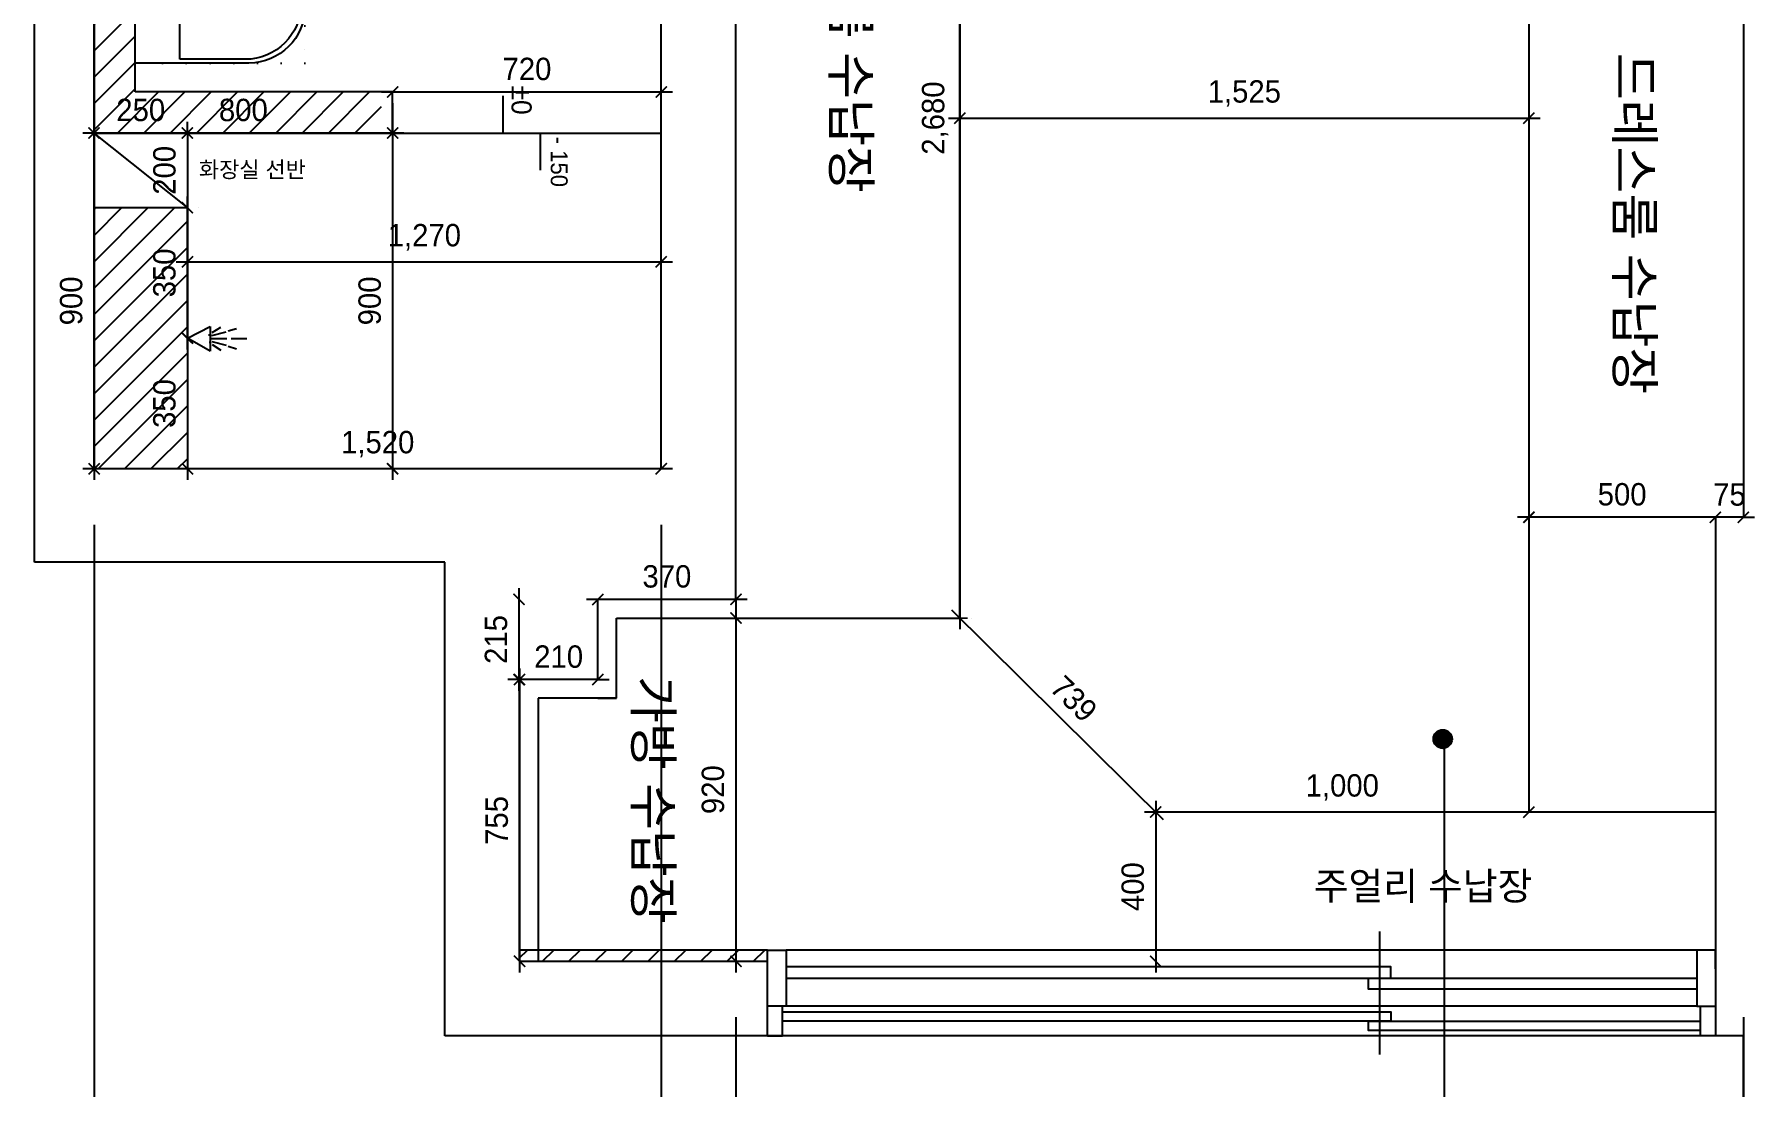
# Model space of a CAD drawing. Header units: millimetres. Extents: x -551172 to 232469, y -3435 to 261611.
# Drawn here: x 142801 to 147411, y 81920 to 84740 of the extents above; entities that cross this region are included whole.
import ezdxf

# ---------------------------------------------------------------- set-up
doc = ezdxf.new("R2010")
doc.units = ezdxf.units.MM
doc.header["$LTSCALE"] = 10
doc.header["$PDMODE"] = 3
doc.linetypes.add('DOT', pattern=[6.35, 0, -6.35])
doc.layers.get('DEFPOINTS').update_dxf_attribs({"color": 248})
for name, color, linetype in [('0-ELC TEXT', 7, 'Continuous'), ('03-WAL NEW', 3, 'Continuous'), ('06-FUR', 6, 'Continuous'), ('07-DIM WAL', 5, 'Continuous'), ('3.기호.계단선', 30, 'Continuous'), ('BATH', 4, 'Continuous'), ('C-HAT', 251, 'Continuous'), ('CO-BATH', 6, 'Continuous'), ('TOILET-1', 6, 'Continuous'), ('도면층2', 2, 'Continuous'), ('도면층4', 4, 'Continuous'), ('욕실설비', 3, 'Continuous')]:
    doc.layers.add(name, color=color, linetype=linetype)
doc.styles.add('HY 울릉도 L', font='')
doc.styles.add('YOURNAME', font='HY울릉도M.TTF')
doc.styles.add('코레일둥고', font='Korail_Round_Gothic_Medium.ttf')
doc.styles.get('HY 울릉도 L').set_extended_font_data('HY울릉도L')
doc.dimstyles.new('30', dxfattribs={"dimscale": 30, "dimtxt": 2, "dimasz": 1, "dimexe": 1, "dimexo": 1, "dimgap": 1, "dimtad": 1, "dimdec": 0, "dimrnd": 0.05, "dimdsep": 46, "dimlunit": 6, "dimtxsty": 'HY 울릉도 L', "dimblk": 'ARCHTICK', "dimcen": 2.5, "dimdle": 1, "dimclrd": 133, "dimclre": 133, "dimclrt": 30, "dimadec": 0, "dimazin": 0, "dimtfac": 1, "dimtdec": 0, "dimtix": 1, "dimtmove": 2, "dimatfit": 3, "dimldrblk": 'ARCHTICK', "dimfxl": 1, "dimlwd": -1, "dimlwe": -1, "dimarcsym": 0})
doc.dimstyles.new('YOURNAME-50', dxfattribs={"dimscale": 50, "dimtxt": 1.8, "dimasz": 0.9, "dimexe": 1, "dimexo": 3, "dimgap": 0.7, "dimtad": 1, "dimdec": 0, "dimzin": 0, "dimdsep": 46, "dimtxsty": 'YOURNAME', "dimblk": 'ARCHTICK', "dimcen": 0, "dimclrd": 1, "dimclre": 1, "dimclrt": 7, "dimadec": 0, "dimazin": 0, "dimtfac": 1, "dimtdec": 0, "dimtix": 1, "dimtmove": 2, "dimatfit": 3, "dimldrblk": 'ARCHTICK', "dimfxl": 1, "dimtolj": 1, "dimtzin": 0, "dimarcsym": 0})
pattern_1 = [(45, (0, 0), (-35.355339, 35.355339), [])]

# ---------------------------------------------------------------- blocks, each defined once
blk = doc.blocks.new('_ArchTick')
at = {"color": 0, "linetype": 'ByBlock', "const_width": 0.15}
blk.add_lwpolyline([(-0.5, -0.5), (0.5, 0.5)], dxfattribs=at)
blk = doc.blocks.new('*D488')
at = {"layer": '07-DIM WAL', "color": 1, "lineweight": -2, "transparency": 16777216}
for p, q in [((144681.4, 82105.3), (144681.4, 80277.8)), ((147381.4, 82105.3), (147381.4, 80277.8)), ((144681.4, 80327.8), (147381.4, 80327.8))]:
    blk.add_line(p, q, dxfattribs=at)
at = {"layer": 'DEFPOINTS', "color": 0, "transparency": 16777216}
for p in [(144681.4, 82255.3), (147381.4, 82255.3), (147381.4, 80327.8)]:
    blk.add_point(p, dxfattribs=at)
at = {"layer": '07-DIM WAL', "color": 1, "lineweight": -2, "transparency": 16777216, "xscale": 45, "yscale": 45, "zscale": 45, "rotation": 180}
blk.add_blockref('_ArchTick', (144681.4, 80327.8), dxfattribs=at)
at = {"layer": '07-DIM WAL', "color": 1, "lineweight": -2, "transparency": 16777216, "xscale": 45, "yscale": 45, "zscale": 45}
blk.add_blockref('_ArchTick', (147381.4, 80327.8), dxfattribs=at)
at = {"layer": '07-DIM WAL', "color": 7, "transparency": 16777216, "insert": (146031.4, 80409.6), "char_height": 90, "attachment_point": 5, "style": 'YOURNAME'}
blk.add_mtext('\\A1;2700', dxfattribs=at)
blk = doc.blocks.new('*D489')
at = {"layer": '07-DIM WAL', "color": 1, "lineweight": -2, "transparency": 16777216}
for p, q in [((142961.4, 83425.3), (142961.4, 80277.8)), ((144481.4, 83425.3), (144481.4, 80277.8)), ((142961.4, 80327.8), (144481.4, 80327.8))]:
    blk.add_line(p, q, dxfattribs=at)
at = {"layer": 'DEFPOINTS', "color": 0, "transparency": 16777216}
for p in [(142961.4, 83575.3), (144481.4, 83575.3), (144481.4, 80327.8)]:
    blk.add_point(p, dxfattribs=at)
at = {"layer": '07-DIM WAL', "color": 1, "lineweight": -2, "transparency": 16777216, "xscale": 45, "yscale": 45, "zscale": 45, "rotation": 180}
blk.add_blockref('_ArchTick', (142961.4, 80327.8), dxfattribs=at)
at = {"layer": '07-DIM WAL', "color": 1, "lineweight": -2, "transparency": 16777216, "xscale": 45, "yscale": 45, "zscale": 45}
blk.add_blockref('_ArchTick', (144481.4, 80327.8), dxfattribs=at)
at = {"layer": '07-DIM WAL', "color": 7, "transparency": 16777216, "insert": (143721.4, 80409.6), "char_height": 90, "attachment_point": 5, "style": 'YOURNAME'}
blk.add_mtext('\\A1;1520', dxfattribs=at)
blk = doc.blocks.new('*D530')
at = {"layer": '06-FUR', "color": 133, "transparency": 16777216}
blk.add_line((144711.4, 83225.3), (144281.4, 83225.3), dxfattribs=at)
at = {"layer": 'DEFPOINTS', "color": 0, "transparency": 16777216}
for p in [(144311.4, 83225.3), (144311.4, 83225.3), (144681.4, 83225.3)]:
    blk.add_point(p, dxfattribs=at)
at = {"layer": '06-FUR', "color": 133, "transparency": 16777216, "xscale": 30, "yscale": 30, "zscale": 30, "rotation": 180}
blk.add_blockref('_ArchTick', (144311.4, 83225.3), dxfattribs=at)
at = {"layer": '06-FUR', "color": 133, "transparency": 16777216, "xscale": 30, "yscale": 30, "zscale": 30}
blk.add_blockref('_ArchTick', (144681.4, 83225.3), dxfattribs=at)
at = {"layer": '06-FUR', "color": 30, "transparency": 16777216, "insert": (144496.4, 83286.6), "char_height": 60, "attachment_point": 5, "style": 'HY 울릉도 L'}
blk.add_mtext('370', dxfattribs=at)
blk = doc.blocks.new('*D531')
at = {"layer": '06-FUR', "color": 133, "transparency": 16777216}
for p, q in [((144100, 83255.3), (144100, 82980.3)), ((144281.4, 83010.3), (144070, 83010.3))]:
    blk.add_line(p, q, dxfattribs=at)
at = {"layer": 'DEFPOINTS', "color": 0, "transparency": 16777216}
for p in [(144100, 83225.3), (144100, 83010.3), (144311.4, 83010.3)]:
    blk.add_point(p, dxfattribs=at)
at = {"layer": '06-FUR', "color": 133, "transparency": 16777216, "xscale": 30, "yscale": 30, "zscale": 30}
for p, rotation in [((144100, 83225.3), 90), ((144100, 83010.3), 270)]:
    blk.add_blockref('_ArchTick', p, dxfattribs=dict(at, rotation=rotation))
at = {"layer": '06-FUR', "color": 30, "transparency": 16777216, "insert": (144038.7, 83117.8), "char_height": 60, "attachment_point": 5, "rotation": 90, "style": 'HY 울릉도 L'}
blk.add_mtext('215', dxfattribs=at)
blk = doc.blocks.new('*D532')
at = {"layer": '06-FUR', "color": 133, "transparency": 16777216}
for p, q in [((144101.4, 83010.3), (144071.4, 83010.3)), ((144311.4, 83010.3), (144101.4, 83010.3)), ((144311.4, 83010.3), (144341.4, 83010.3))]:
    blk.add_line(p, q, dxfattribs=at)
at = {"layer": 'DEFPOINTS', "color": 0, "transparency": 16777216}
for p in [(144101.4, 83010.3), (144101.4, 83010.3), (144311.4, 83010.3)]:
    blk.add_point(p, dxfattribs=at)
at = {"layer": '06-FUR', "color": 133, "transparency": 16777216, "xscale": 30, "yscale": 30, "zscale": 30}
blk.add_blockref('_ArchTick', (144101.4, 83010.3), dxfattribs=at)
at = {"layer": '06-FUR', "color": 133, "transparency": 16777216, "xscale": 30, "yscale": 30, "zscale": 30, "rotation": 180}
blk.add_blockref('_ArchTick', (144311.4, 83010.3), dxfattribs=at)
at = {"layer": '06-FUR', "color": 30, "transparency": 16777216, "insert": (144206.4, 83071.6), "char_height": 60, "attachment_point": 5, "style": 'HY 울릉도 L'}
blk.add_mtext('210', dxfattribs=at)
blk = doc.blocks.new('*D533')
at = {"layer": '06-FUR', "color": 133, "transparency": 16777216}
blk.add_line((144101.4, 83040.3), (144101.4, 82225.3), dxfattribs=at)
at = {"layer": 'DEFPOINTS', "color": 0, "transparency": 16777216}
for p in [(144101.4, 83010.3), (144101.4, 82255.3), (144101.4, 82255.3)]:
    blk.add_point(p, dxfattribs=at)
at = {"layer": '06-FUR', "color": 133, "transparency": 16777216, "xscale": 30, "yscale": 30, "zscale": 30}
for p, rotation in [((144101.4, 83010.3), 90), ((144101.4, 82255.3), 270)]:
    blk.add_blockref('_ArchTick', p, dxfattribs=dict(at, rotation=rotation))
at = {"layer": '06-FUR', "color": 30, "transparency": 16777216, "insert": (144040.7, 82632.8), "char_height": 60, "attachment_point": 5, "rotation": 90, "style": 'HY 울릉도 L'}
blk.add_mtext('755', dxfattribs=at)
blk = doc.blocks.new('*D547')
at = {"layer": '06-FUR', "color": 133, "transparency": 16777216}
for p, q in [((147306.4, 83445.3), (147276.4, 83445.3)), ((147381.4, 83445.3), (147306.4, 83445.3)), ((147381.4, 83445.3), (147411.4, 83445.3))]:
    blk.add_line(p, q, dxfattribs=at)
at = {"layer": 'DEFPOINTS', "color": 0, "transparency": 16777216}
for p in [(147306.4, 83445.3), (147306.4, 83445.3), (147381.4, 83445.3)]:
    blk.add_point(p, dxfattribs=at)
at = {"layer": '06-FUR', "color": 133, "transparency": 16777216, "xscale": 30, "yscale": 30, "zscale": 30}
blk.add_blockref('_ArchTick', (147306.4, 83445.3), dxfattribs=at)
at = {"layer": '06-FUR', "color": 133, "transparency": 16777216, "xscale": 30, "yscale": 30, "zscale": 30, "rotation": 180}
blk.add_blockref('_ArchTick', (147381.4, 83445.3), dxfattribs=at)
at = {"layer": '06-FUR', "color": 30, "transparency": 16777216, "insert": (147343.9, 83506), "char_height": 60, "attachment_point": 5, "style": 'HY 울릉도 L'}
blk.add_mtext('75', dxfattribs=at)
blk = doc.blocks.new('*D550')
at = {"layer": '06-FUR', "color": 133, "transparency": 16777216}
for p, q in [((145281.4, 85885.3), (145281.4, 83145.3)), ((145311.4, 85855.3), (145311.4, 85855.3)), ((145311.4, 83175.3), (145311.4, 83175.3))]:
    blk.add_line(p, q, dxfattribs=at)
at = {"layer": 'DEFPOINTS', "color": 0, "transparency": 16777216}
for p in [(145281.4, 85855.3), (145281.4, 83175.3), (145281.4, 83175.3)]:
    blk.add_point(p, dxfattribs=at)
at = {"layer": '06-FUR', "color": 133, "transparency": 16777216, "xscale": 30, "yscale": 30, "zscale": 30}
for p, rotation in [((145281.4, 85855.3), 90), ((145281.4, 83175.3), 270)]:
    blk.add_blockref('_ArchTick', p, dxfattribs=dict(at, rotation=rotation))
at = {"layer": '06-FUR', "color": 30, "transparency": 16777216, "insert": (145215.4, 84515.3), "char_height": 60, "attachment_point": 5, "rotation": 90, "style": 'HY 울릉도 L'}
blk.add_mtext('2,680', dxfattribs=at)
blk = doc.blocks.new('*D551')
at = {"layer": '06-FUR', "color": 133, "transparency": 16777216}
blk.add_line((145827.7, 82634.2), (145260.1, 83196.4), dxfattribs=at)
at = {"layer": 'DEFPOINTS', "color": 0, "transparency": 16777216}
for p in [(145281.4, 83175.3), (145281.4, 83175.3), (145806.4, 82655.3)]:
    blk.add_point(p, dxfattribs=at)
at = {"layer": '06-FUR', "color": 133, "transparency": 16777216, "xscale": 30, "yscale": 30, "zscale": 30}
for p, rotation in [((145281.4, 83175.3), 135.2741403937143), ((145806.4, 82655.3), 315.2741403937143)]:
    blk.add_blockref('_ArchTick', p, dxfattribs=dict(at, rotation=rotation))
at = {"layer": '06-FUR', "color": 30, "transparency": 16777216, "insert": (145587, 82958.9), "char_height": 60, "attachment_point": 5, "rotation": 315.2741, "style": 'HY 울릉도 L'}
blk.add_mtext('739', dxfattribs=at)
blk = doc.blocks.new('*D552')
at = {"layer": '06-FUR', "color": 133, "transparency": 16777216}
blk.add_line((146836.4, 82655.3), (145776.4, 82655.3), dxfattribs=at)
at = {"layer": 'DEFPOINTS', "color": 0, "transparency": 16777216}
for p in [(145806.4, 82655.3), (145806.4, 82655.3), (146806.4, 82655.3)]:
    blk.add_point(p, dxfattribs=at)
at = {"layer": '06-FUR', "color": 133, "transparency": 16777216, "xscale": 30, "yscale": 30, "zscale": 30, "rotation": 180}
blk.add_blockref('_ArchTick', (145806.4, 82655.3), dxfattribs=at)
at = {"layer": '06-FUR', "color": 133, "transparency": 16777216, "xscale": 30, "yscale": 30, "zscale": 30}
blk.add_blockref('_ArchTick', (146806.4, 82655.3), dxfattribs=at)
at = {"layer": '06-FUR', "color": 30, "transparency": 16777216, "insert": (146306.4, 82721.2), "char_height": 60, "attachment_point": 5, "style": 'HY 울릉도 L'}
blk.add_mtext('1,000', dxfattribs=at)
blk = doc.blocks.new('*D553')
at = {"layer": '06-FUR', "color": 133, "transparency": 16777216}
blk.add_line((145806.4, 82685.3), (145806.4, 82225.3), dxfattribs=at)
at = {"layer": 'DEFPOINTS', "color": 0, "transparency": 16777216}
for p in [(145806.4, 82655.3), (145806.4, 82255.3), (145806.4, 82255.3)]:
    blk.add_point(p, dxfattribs=at)
at = {"layer": '06-FUR', "color": 133, "transparency": 16777216, "xscale": 30, "yscale": 30, "zscale": 30}
for p, rotation in [((145806.4, 82655.3), 90), ((145806.4, 82255.3), 270)]:
    blk.add_blockref('_ArchTick', p, dxfattribs=dict(at, rotation=rotation))
at = {"layer": '06-FUR', "color": 30, "transparency": 16777216, "insert": (145745.1, 82455.3), "char_height": 60, "attachment_point": 5, "rotation": 90, "style": 'HY 울릉도 L'}
blk.add_mtext('400', dxfattribs=at)
blk = doc.blocks.new('*D554')
at = {"layer": '06-FUR', "color": 133, "transparency": 16777216}
blk.add_line((144681.4, 83205.3), (144681.4, 82225.3), dxfattribs=at)
at = {"layer": 'DEFPOINTS', "color": 0, "transparency": 16777216}
for p in [(144681.4, 83175.3), (144681.4, 82255.3), (144681.4, 82255.3)]:
    blk.add_point(p, dxfattribs=at)
at = {"layer": '06-FUR', "color": 133, "transparency": 16777216, "xscale": 30, "yscale": 30, "zscale": 30}
for p, rotation in [((144681.4, 83175.3), 90), ((144681.4, 82255.3), 270)]:
    blk.add_blockref('_ArchTick', p, dxfattribs=dict(at, rotation=rotation))
at = {"layer": '06-FUR', "color": 30, "transparency": 16777216, "insert": (144620.1, 82715.3), "char_height": 60, "attachment_point": 5, "rotation": 90, "style": 'HY 울릉도 L'}
blk.add_mtext('920', dxfattribs=at)
blk = doc.blocks.new('*D556')
at = {"layer": '06-FUR', "color": 133, "transparency": 16777216}
blk.add_line((147336.4, 83445.3), (146776.4, 83445.3), dxfattribs=at)
at = {"layer": 'DEFPOINTS', "color": 0, "transparency": 16777216}
for p in [(146806.4, 83445.3), (146806.4, 83445.3), (147306.4, 83445.3)]:
    blk.add_point(p, dxfattribs=at)
at = {"layer": '06-FUR', "color": 133, "transparency": 16777216, "xscale": 30, "yscale": 30, "zscale": 30, "rotation": 180}
blk.add_blockref('_ArchTick', (146806.4, 83445.3), dxfattribs=at)
at = {"layer": '06-FUR', "color": 133, "transparency": 16777216, "xscale": 30, "yscale": 30, "zscale": 30}
blk.add_blockref('_ArchTick', (147306.4, 83445.3), dxfattribs=at)
at = {"layer": '06-FUR', "color": 30, "transparency": 16777216, "insert": (147056.4, 83506.6), "char_height": 60, "attachment_point": 5, "style": 'HY 울릉도 L'}
blk.add_mtext('500', dxfattribs=at)
blk = doc.blocks.new('*D558')
at = {"layer": '06-FUR', "color": 133, "transparency": 16777216}
blk.add_line((145251.4, 84515.3), (146836.4, 84515.3), dxfattribs=at)
at = {"layer": 'DEFPOINTS', "color": 0, "transparency": 16777216}
for p in [(145281.4, 84515.3), (146806.4, 84515.3), (146806.4, 84515.3)]:
    blk.add_point(p, dxfattribs=at)
at = {"layer": '06-FUR', "color": 133, "transparency": 16777216, "xscale": 30, "yscale": 30, "zscale": 30, "rotation": 180}
blk.add_blockref('_ArchTick', (145281.4, 84515.3), dxfattribs=at)
at = {"layer": '06-FUR', "color": 133, "transparency": 16777216, "xscale": 30, "yscale": 30, "zscale": 30}
blk.add_blockref('_ArchTick', (146806.4, 84515.3), dxfattribs=at)
at = {"layer": '06-FUR', "color": 30, "transparency": 16777216, "insert": (146043.9, 84581.2), "char_height": 60, "attachment_point": 5, "style": 'HY 울릉도 L'}
blk.add_mtext('1,525', dxfattribs=at)
blk = doc.blocks.new('B-003')
blk.add_line((0, 0), (0, -65))
at = {"layer": 'CO-BATH'}
for p, q in [((272.5, 0), (-272.5, 0)), ((272.5, -305), (272.5, 0)), ((-272.5, 0), (-272.5, -305)), ((-122.5, -455), (122.5, -455))]:
    blk.add_line(p, q, dxfattribs=at)
at = {"layer": 'CO-BATH', "color": 8}
for p, q in [((-12.5, -60), (-12.5, -150.5)), ((12.5, -60), (12.5, -150.5)), ((-262.5, -120), (-262.5, -295)), ((262.5, -120), (-262.5, -120)), ((262.5, -295), (262.5, -120)), ((-14.5, -155.5), (-14.5, -160.5)), ((-14.5, -160.5), (14.5, -160.5)), ((-13.5, -150.5), (-13.5, -155.5)), ((13.5, -150.5), (13.5, -155.5)), ((14.5, -155.5), (14.5, -160.5)), ((-112.5, -445), (112.5, -445))]:
    blk.add_line(p, q, dxfattribs=at)
at = {"layer": 'CO-BATH', "color": 251}
for p, q in [((-14.5, -155.5), (14.5, -155.5)), ((-13.5, -150.5), (13.5, -150.5))]:
    blk.add_line(p, q, dxfattribs=at)
at = {"layer": 'CO-BATH', "color": 8, "linetype": 'DOT'}
blk.add_lwpolyline([(-272.5, -455), (272.5, -455), (272.5, 0), (-272.5, 0)], close=True, dxfattribs=at)
at = {"layer": 'CO-BATH', "color": 8}
blk.add_circle((0, -195), 25, dxfattribs=at)
at = {"layer": 'CO-BATH', "color": 251}
blk.add_circle((0, -195), 20, dxfattribs=at)
at = {"layer": 'CO-BATH', "color": 8}
for centre, radius, start, end in [((0, -60), 35, 290.9248, 249.0751), ((0, -60), 12.5, 360, 180), ((-112.5, -295), 150, 180, 270), ((112.5, -295), 150, 270, 0)]:
    blk.add_arc(centre, radius, start, end, dxfattribs=at)
at = {"layer": 'CO-BATH', "color": 251}
for radius, start, end in [(30, 294.6243, 245.3757), (25, 300, 240), (18, 313.9829, 226.017)]:
    blk.add_arc((0, -60), radius, start, end, dxfattribs=at)
at = {"layer": 'CO-BATH'}
for centre, start, end in [((-122.5, -305), 180, 270), ((122.5, -305), 270, 0)]:
    blk.add_arc(centre, 150, start, end, dxfattribs=at)
blk = doc.blocks.new('AC-8')
at = {"layer": 'BATH'}
for p, q in [((-50.8, 54), (-0.1, 142.7)), ((-0.1, 142.7), (45.4, 54)), ((45.4, 54), (-50.8, 54)), ((-24.7, 46.5), (-46.3, 12.2)), ((-13.5, 47.3), (-27.7, -7.9)), ((-1.6, 49.5), (-1.6, -10.8)), ((10.4, 47.3), (24.5, -7.9)), ((21.6, 46.5), (43.2, 12.2)), ((-31.4, -16.2), (-41.1, -49)), ((-1.6, -27.3), (-1.6, -88.5)), ((28.3, -16.2), (38, -49))]:
    blk.add_line(p, q, dxfattribs=at)
blk = doc.blocks.new('A$C1AC25B95')
at = {"layer": '욕실설비', "color": 8}
for p, q in [((28.3, 72.3), (28.3, 75)), ((53.3, 73.7), (53.3, 75))]:
    blk.add_line(p, q, dxfattribs=at)
at = {"layer": 'TOILET-1', "linetype": 'Continuous', "xscale": 0.873786407766195, "yscale": 0.873786407766195, "zscale": 0.873786407766195, "rotation": 180}
blk.add_blockref('AC-8', (39.7, 124.7), dxfattribs=at)
blk = doc.blocks.new('*D563')
at = {"layer": '06-FUR', "color": 133, "transparency": 16777216}
for p, q in [((143761.4, 84555.3), (143761.4, 84445.3)), ((143791.4, 84475.3), (142931.4, 84475.3))]:
    blk.add_line(p, q, dxfattribs=at)
at = {"layer": 'DEFPOINTS', "color": 0, "transparency": 16777216}
for p in [(143761.4, 84585.3), (142961.4, 84475.3), (142961.4, 84475.3)]:
    blk.add_point(p, dxfattribs=at)
at = {"layer": '06-FUR', "color": 133, "transparency": 16777216, "xscale": 30, "yscale": 30, "zscale": 30, "rotation": 180}
blk.add_blockref('_ArchTick', (142961.4, 84475.3), dxfattribs=at)
at = {"layer": '06-FUR', "color": 133, "transparency": 16777216, "xscale": 30, "yscale": 30, "zscale": 30}
blk.add_blockref('_ArchTick', (143761.4, 84475.3), dxfattribs=at)
at = {"layer": '06-FUR', "color": 30, "transparency": 16777216, "insert": (143361.4, 84536.6), "char_height": 60, "attachment_point": 5, "style": 'HY 울릉도 L'}
blk.add_mtext('800', dxfattribs=at)
blk = doc.blocks.new('*D564')
at = {"layer": '06-FUR', "color": 133, "transparency": 16777216}
for p, q in [((144481.4, 84595.3), (144481.4, 84615.3)), ((143731.4, 84585.3), (144511.4, 84585.3))]:
    blk.add_line(p, q, dxfattribs=at)
at = {"layer": 'DEFPOINTS', "color": 0, "transparency": 16777216}
for p in [(143761.4, 84585.3), (144481.4, 84585.3), (144481.4, 84565.3)]:
    blk.add_point(p, dxfattribs=at)
at = {"layer": '06-FUR', "color": 133, "transparency": 16777216, "xscale": 30, "yscale": 30, "zscale": 30, "rotation": 180}
blk.add_blockref('_ArchTick', (143761.4, 84585.3), dxfattribs=at)
at = {"layer": '06-FUR', "color": 133, "transparency": 16777216, "xscale": 30, "yscale": 30, "zscale": 30}
blk.add_blockref('_ArchTick', (144481.4, 84585.3), dxfattribs=at)
at = {"layer": '06-FUR', "color": 30, "transparency": 16777216, "insert": (144121.4, 84646.6), "char_height": 60, "attachment_point": 5, "style": 'HY 울릉도 L'}
blk.add_mtext('720', dxfattribs=at)
blk = doc.blocks.new('*D565')
at = {"layer": '06-FUR', "color": 133, "transparency": 16777216}
blk.add_line((144511.4, 83575.3), (142931.4, 83575.3), dxfattribs=at)
at = {"layer": 'DEFPOINTS', "color": 0, "transparency": 16777216}
for p in [(142961.4, 83575.3), (142961.4, 83575.3), (144481.4, 83575.3)]:
    blk.add_point(p, dxfattribs=at)
at = {"layer": '06-FUR', "color": 133, "transparency": 16777216, "xscale": 30, "yscale": 30, "zscale": 30, "rotation": 180}
blk.add_blockref('_ArchTick', (142961.4, 83575.3), dxfattribs=at)
at = {"layer": '06-FUR', "color": 133, "transparency": 16777216, "xscale": 30, "yscale": 30, "zscale": 30}
blk.add_blockref('_ArchTick', (144481.4, 83575.3), dxfattribs=at)
at = {"layer": '06-FUR', "color": 30, "transparency": 16777216, "insert": (143721.4, 83641.2), "char_height": 60, "attachment_point": 5, "style": 'HY 울릉도 L'}
blk.add_mtext('1,520', dxfattribs=at)
blk = doc.blocks.new('*D566')
at = {"layer": '06-FUR', "color": 133, "transparency": 16777216}
blk.add_line((142961.4, 84505.3), (142961.4, 83545.3), dxfattribs=at)
at = {"layer": 'DEFPOINTS', "color": 0, "transparency": 16777216}
for p in [(142961.4, 84475.3), (142961.4, 83575.3), (142961.4, 83575.3)]:
    blk.add_point(p, dxfattribs=at)
at = {"layer": '06-FUR', "color": 133, "transparency": 16777216, "xscale": 30, "yscale": 30, "zscale": 30}
for p, rotation in [((142961.4, 84475.3), 90), ((142961.4, 83575.3), 270)]:
    blk.add_blockref('_ArchTick', p, dxfattribs=dict(at, rotation=rotation))
at = {"layer": '06-FUR', "color": 30, "transparency": 16777216, "insert": (142900.1, 84025.3), "char_height": 60, "attachment_point": 5, "rotation": 90, "style": 'HY 울릉도 L'}
blk.add_mtext('900', dxfattribs=at)
blk = doc.blocks.new('*D567')
at = {"layer": '06-FUR', "color": 133, "transparency": 16777216}
for p, q in [((143211.4, 84475.3), (143211.4, 84505.3)), ((143211.4, 84475.3), (143211.4, 84275.3)), ((143241.4, 84475.3), (143241.4, 84475.3)), ((143211.4, 84275.3), (143211.4, 84245.3)), ((143241.4, 84275.3), (143241.4, 84275.3))]:
    blk.add_line(p, q, dxfattribs=at)
at = {"layer": 'DEFPOINTS', "color": 0, "transparency": 16777216}
for p in [(143211.4, 84475.3), (143211.4, 84275.3), (143211.4, 84275.3)]:
    blk.add_point(p, dxfattribs=at)
at = {"layer": '06-FUR', "color": 133, "transparency": 16777216, "xscale": 30, "yscale": 30, "zscale": 30}
for p, rotation in [((143211.4, 84475.3), 270), ((143211.4, 84275.3), 90)]:
    blk.add_blockref('_ArchTick', p, dxfattribs=dict(at, rotation=rotation))
at = {"layer": '06-FUR', "color": 30, "transparency": 16777216, "insert": (143150.1, 84375.3), "char_height": 60, "attachment_point": 5, "rotation": 90, "style": 'HY 울릉도 L'}
blk.add_mtext('200', dxfattribs=at)
blk = doc.blocks.new('*D568')
at = {"layer": '06-FUR', "color": 133, "transparency": 16777216}
blk.add_line((143241.4, 84475.3), (142931.4, 84475.3), dxfattribs=at)
at = {"layer": 'DEFPOINTS', "color": 0, "transparency": 16777216}
for p in [(142961.4, 84475.3), (142961.4, 84475.3), (143211.4, 84475.3)]:
    blk.add_point(p, dxfattribs=at)
at = {"layer": '06-FUR', "color": 133, "transparency": 16777216, "xscale": 30, "yscale": 30, "zscale": 30}
for p, rotation in [((142961.4, 84475.3), 180.00000000003), ((143211.4, 84475.3), 3.005595772265224e-11)]:
    blk.add_blockref('_ArchTick', p, dxfattribs=dict(at, rotation=rotation))
at = {"layer": '06-FUR', "color": 30, "transparency": 16777216, "insert": (143086.4, 84536.6), "char_height": 60, "attachment_point": 5, "style": 'HY 울릉도 L'}
blk.add_mtext('250', dxfattribs=at)
blk = doc.blocks.new('*D569')
at = {"layer": '06-FUR', "color": 133, "transparency": 16777216}
for p, q in [((143211.4, 83895.3), (143211.4, 84305.3)), ((143241.4, 83925.3), (143241.4, 83925.3))]:
    blk.add_line(p, q, dxfattribs=at)
at = {"layer": 'DEFPOINTS', "color": 0, "transparency": 16777216}
for p in [(143211.4, 84275.3), (143211.4, 84275.3), (143211.4, 83925.3)]:
    blk.add_point(p, dxfattribs=at)
at = {"layer": '06-FUR', "color": 133, "transparency": 16777216, "xscale": 30, "yscale": 30, "zscale": 30}
for p, rotation in [((143211.4, 84275.3), 90), ((143211.4, 83925.3), 270)]:
    blk.add_blockref('_ArchTick', p, dxfattribs=dict(at, rotation=rotation))
at = {"layer": '06-FUR', "color": 30, "transparency": 16777216, "insert": (143150, 84100.3), "char_height": 60, "attachment_point": 5, "rotation": 90, "style": 'HY 울릉도 L'}
blk.add_mtext('350', dxfattribs=at)
blk = doc.blocks.new('*D570')
at = {"layer": '06-FUR', "color": 133, "transparency": 16777216}
blk.add_line((143211.4, 83955.3), (143211.4, 83545.3), dxfattribs=at)
at = {"layer": 'DEFPOINTS', "color": 0, "transparency": 16777216}
for p in [(143211.4, 83925.3), (143211.4, 83575.3), (143211.4, 83575.3)]:
    blk.add_point(p, dxfattribs=at)
at = {"layer": '06-FUR', "color": 133, "transparency": 16777216, "xscale": 30, "yscale": 30, "zscale": 30}
for p, rotation in [((143211.4, 83925.3), 90), ((143211.4, 83575.3), 270)]:
    blk.add_blockref('_ArchTick', p, dxfattribs=dict(at, rotation=rotation))
at = {"layer": '06-FUR', "color": 30, "transparency": 16777216, "insert": (143150, 83750.3), "char_height": 60, "attachment_point": 5, "rotation": 90, "style": 'HY 울릉도 L'}
blk.add_mtext('350', dxfattribs=at)
blk = doc.blocks.new('*D571')
at = {"layer": '06-FUR', "color": 133, "transparency": 16777216}
blk.add_line((143761.4, 84505.3), (143761.4, 83545.3), dxfattribs=at)
at = {"layer": 'DEFPOINTS', "color": 0, "transparency": 16777216}
for p in [(143761.4, 84475.3), (143761.4, 83575.3), (143761.4, 83575.3)]:
    blk.add_point(p, dxfattribs=at)
at = {"layer": '06-FUR', "color": 133, "transparency": 16777216, "xscale": 30, "yscale": 30, "zscale": 30}
for p, rotation in [((143761.4, 84475.3), 90), ((143761.4, 83575.3), 270)]:
    blk.add_blockref('_ArchTick', p, dxfattribs=dict(at, rotation=rotation))
at = {"layer": '06-FUR', "color": 30, "transparency": 16777216, "insert": (143700.1, 84025.3), "char_height": 60, "attachment_point": 5, "rotation": 90, "style": 'HY 울릉도 L'}
blk.add_mtext('900', dxfattribs=at)
blk = doc.blocks.new('*D602')
at = {"layer": '06-FUR', "color": 133, "transparency": 16777216}
blk.add_line((143181.4, 84130), (144511.4, 84130), dxfattribs=at)
at = {"layer": 'DEFPOINTS', "color": 0, "transparency": 16777216}
for p in [(143211.4, 84130), (144481.4, 84130), (144481.4, 84130)]:
    blk.add_point(p, dxfattribs=at)
at = {"layer": '06-FUR', "color": 133, "transparency": 16777216, "xscale": 30, "yscale": 30, "zscale": 30, "rotation": 180}
blk.add_blockref('_ArchTick', (143211.4, 84130), dxfattribs=at)
at = {"layer": '06-FUR', "color": 133, "transparency": 16777216, "xscale": 30, "yscale": 30, "zscale": 30}
blk.add_blockref('_ArchTick', (144481.4, 84130), dxfattribs=at)
at = {"layer": '06-FUR', "color": 30, "transparency": 16777216, "insert": (143846.4, 84195.9), "char_height": 60, "attachment_point": 5, "style": 'HY 울릉도 L'}
blk.add_mtext('1,270', dxfattribs=at)

msp = doc.modelspace()

# ---------------------------------------------------------------- hatches: boundary and pattern name
at = {"layer": '0-ELC TEXT'}
h = msp.add_hatch(color=256, dxfattribs=at)
h.dxf.hatch_style = 1
edge = h.paths.add_edge_path()
edge.add_arc((146575.6, 82851.1), 25, 180, 540, ccw=False)
at = {"layer": 'C-HAT'}
h = msp.add_hatch(dxfattribs=at)
h.set_pattern_fill('_USER', color=256, scale=50, angle=45, pattern_type=0)
h.set_pattern_definition(pattern_1)
h.paths.add_polyline_path([(143071.4, 85285.3), (142961.4, 85285.3), (142961.4, 84585.3), (142961.4, 84520.3), (143701.4, 84520.3), (142961.4, 84520.3), (142961.4, 84475.3), (143731.4, 84475.3), (143731.4, 84585.3), (143071.4, 84585.3)])
h.paths.add_polyline_path([(143071.4, 86005.3), (142961.4, 86005.3), (142961.4, 85885.3), (143071.4, 85885.3)])
h = msp.add_hatch(dxfattribs=at)
h.set_pattern_fill('_USER', color=256, scale=50, angle=45, pattern_type=0)
h.set_pattern_definition(pattern_1)
h.paths.add_polyline_path([(143211.4, 84275.3), (142961.4, 84275.3), (142961.4, 83575.3), (143211.4, 83575.3)])
h.paths.add_polyline_path([(143206.9, 84008.9), (143206.9, 84191.7), (143093.5, 84191.7), (143093.5, 84008.9)], flags=24)
h.paths.add_polyline_path([(143206.9, 83658.9), (143206.9, 83841.7), (143093.5, 83841.7), (143093.5, 83658.9)], flags=24)
h = msp.add_hatch(dxfattribs=at)
h.set_pattern_fill('_USER', color=256, scale=50, angle=45, pattern_type=0)
h.set_pattern_definition([(45, (-20540, 920), (-35.355339, 35.355339), [])])
h.paths.add_polyline_path([(144766.4, 82285.3), (144101.4, 82285.3), (144101.4, 82255.3), (144766.4, 82255.3)])

# ---------------------------------------------------------------- linework, layer by layer
at = {"layer": '0-ELC TEXT'}
msp.add_lwpolyline([(146438.1, 81645.2), (146580, 81645.2), (146580, 82850.6)], dxfattribs=at)
msp.add_circle((146575.6, 82851.1), 25, dxfattribs=at)
at = {"layer": '03-WAL NEW'}
for p, q in [((144681.4, 83225.3), (144681.4, 83175.3)), ((144361.4, 82960.3), (144361.4, 83175.3)), ((144361.4, 83175.3), (144681.4, 83175.3)), ((144101.4, 83010.3), (144101.4, 82255.3)), ((144361.4, 82960.3), (144151.4, 82960.3)), ((144151.4, 82960.3), (144151.4, 82255.3)), ((144361.4, 82960.3), (144151.4, 82960.3)), ((144101.4, 82255.3), (144361.4, 82255.3))]:
    msp.add_line(p, q, dxfattribs=at)
for points in [[(143071.4, 84585.3), (143071.4, 86005.3), (142961.4, 86005.3), (142961.4, 84585.3)], [(142961.4, 84585.3), (142961.4, 84585.3), (142961.4, 84475.3), (143761.4, 84475.3), (143761.4, 84585.3), (143071.4, 84585.3)]]:
    msp.add_lwpolyline(points, dxfattribs=at)
msp.add_lwpolyline([(144766.4, 82285.3), (144101.4, 82285.3), (144101.4, 82255.3), (144766.4, 82255.3)], close=True, dxfattribs=at)
at = {"layer": '06-FUR'}
for p, q in [((145281.4, 85855.3), (145281.4, 83755.3)), ((145281.4, 83175.3), (145281.4, 85855.3)), ((146806.4, 85805.3), (146806.4, 82655.3)), ((142961.4, 84475.3), (143211.4, 84475.3)), ((143211.4, 84275.3), (142961.4, 84475.3)), ((143011.4, 84475.3), (143211.4, 84475.3)), ((143211.4, 84475.3), (143211.4, 83575.3)), ((143761.4, 84475.3), (144481.4, 84475.3)), ((142961.4, 84275.3), (143211.4, 84275.3)), ((143211.4, 84275.3), (143211.4, 83575.3)), ((144681.4, 83175.3), (145281.4, 83175.3)), ((144681.4, 83175.3), (144681.4, 82255.3)), ((144311.4, 82960.3), (144361.4, 82960.3)), ((147306.4, 82655.3), (145806.4, 82655.3)), ((145806.4, 82655.3), (145806.4, 82255.3))]:
    msp.add_line(p, q, dxfattribs=at)
at = {"layer": '3.기호.계단선'}
msp.add_lwpolyline([(144056.4, 84575.3), (144056.4, 84475.3), (144156.4, 84475.3), (144156.4, 84375.3)], dxfattribs=at)
at = {"layer": '도면층2'}
for p, q in [((142801.4, 83325.3), (142801.4, 92705.3)), ((142961.4, 83575.3), (142961.4, 86005.3)), ((144681.4, 83225.3), (144681.4, 85855.3)), ((147381.4, 85805.3), (147381.4, 83445.3)), ((144481.4, 83575.3), (142961.4, 83575.3)), ((147381.4, 83445.3), (147306.4, 83445.3)), ((147306.4, 83445.3), (147306.4, 82255.3)), ((143901.4, 83325.3), (142801.4, 83325.3)), ((143901.4, 82055.3), (143901.4, 83325.3)), ((144311.4, 83010.3), (144311.4, 83225.3)), ((144681.4, 83225.3), (144311.4, 83225.3)), ((144101.4, 82255.3), (144101.4, 83010.3)), ((144311.4, 83010.3), (144101.4, 83010.3)), ((144766.4, 82055.3), (144766.4, 82255.3)), ((147306.4, 82285.3), (147306.4, 82055.3)), ((147306.4, 82055.3), (143901.4, 82055.3)), ((147381.4, 82055.3), (147306.4, 82055.3)), ((147381.4, 80635.3), (147381.4, 82055.3))]:
    msp.add_line(p, q, dxfattribs=at)
msp.add_lwpolyline([(144481.4, 83575.3), (144481.4, 86055.3)], dxfattribs=at)
at = {"layer": '도면층4'}
for p, q in [((146406.4, 82335.3), (146406.4, 82005.3)), ((147256.4, 82285.3), (144816.4, 82285.3)), ((147256.4, 82135.3), (144816.4, 82135.3)), ((147266.4, 82055.3), (144806.4, 82055.3))]:
    msp.add_line(p, q, dxfattribs=at)
for points in [[(144766.4, 82235.3), (144766.4, 82285.3), (144816.4, 82285.3), (144816.4, 82135.3), (144766.4, 82135.3)], [(147306.4, 82235.3), (147306.4, 82285.3), (147256.4, 82285.3), (147256.4, 82135.3), (147306.4, 82135.3)], [(144816.4, 82210.3), (146436.4, 82210.3), (146436.4, 82240.3), (144816.4, 82240.3)], [(147256.4, 82180.3), (146376.4, 82180.3), (146376.4, 82210.3), (147256.4, 82210.3)], [(144766.4, 82055.3), (144806.4, 82055.3), (144806.4, 82135.3)], [(144806.4, 82120.3), (146436.4, 82120.3), (146436.4, 82095.3), (144806.4, 82095.3)], [(147306.4, 82055.3), (147266.4, 82055.3), (147266.4, 82135.3)], [(147266.4, 82070.3), (146376.4, 82070.3), (146376.4, 82095.3), (147266.4, 82095.3)]]:
    msp.add_lwpolyline(points, dxfattribs=at)

# ---------------------------------------------------------------- block references
at = {"layer": '06-FUR', "xscale": 0.7874015748031495, "yscale": 0.7874015748031495, "zscale": 0.7874015748031495, "rotation": 270}
msp.add_blockref('A$C1AC25B95', (143211.4, 83956.6), dxfattribs=at)
at = {"layer": '07-DIM WAL', "xscale": -1, "rotation": 90}
msp.add_blockref('B-003', (143071.4, 84935.3), dxfattribs=at)

# ---------------------------------------------------------------- texts
at = {"layer": '0-ELC TEXT', "style": '코레일둥고'}
for s, p in [('드레스룸 수납장', (144940, 85230)), ('드레스룸 수납장', (147040, 84690)), ('가방 수납장', (144410, 83020))]:
    msp.add_text(s, height=100, rotation=270, dxfattribs=at).set_placement(p)
for s, height, p in [('화장실 선반', 43.16, (143242.3, 84355.7)), ('주얼리 수납장', 74.21, (146230, 82420))]:
    msp.add_text(s, height=height, dxfattribs=at).set_placement(p)
at = {"layer": '3.기호.계단선', "style": '코레일둥고'}
for s, height, p in [('±0', 53.94, (144080, 84602.4)), ('- 150', 45.23, (144185.2, 84465.4))]:
    msp.add_text(s, height=height, rotation=270, dxfattribs=at).set_placement(p)

# ---------------------------------------------------------------- dimensions: what is measured, and where the dimension line sits
at = {"layer": '06-FUR'}
for base, p1, p2, picture, middle in [((145281.4, 83175.3), (145281.4, 85855.3), (145281.4, 83175.3), '*D550', (145215.4, 84515.3)), ((142961.4, 83575.3), (142961.4, 84475.3), (142961.4, 83575.3), '*D566', (142900.1, 84025.3)), ((143211.4, 84275.3), (143211.4, 84475.3), (143211.4, 84275.3), '*D567', (143150.1, 84375.3)), ((143761.4, 83575.3), (143761.4, 84475.3), (143761.4, 83575.3), '*D571', (143700.1, 84025.3)), ((143211.4, 84275.3), (143211.4, 83925.3), (143211.4, 84275.3), '*D569', (143150, 84100.3)), ((143211.4, 83575.3), (143211.4, 83925.3), (143211.4, 83575.3), '*D570', (143150, 83750.3)), ((144100, 83010.3), (144100, 83225.3), (144311.4, 83010.3), '*D531', (144038.7, 83117.8)), ((144681.4, 82255.3), (144681.4, 83175.3), (144681.4, 82255.3), '*D554', (144620.1, 82715.3)), ((144101.4, 82255.3), (144101.4, 83010.3), (144101.4, 82255.3), '*D533', (144040.7, 82632.8)), ((145806.4, 82255.3), (145806.4, 82655.3), (145806.4, 82255.3), '*D553', (145745.1, 82455.3))]:
    dim = msp.add_linear_dim(base=base, p1=p1, p2=p2, angle=90, dimstyle='30', override={"dimfxl": 1.25}, dxfattribs=at)
    dim.commit()
    dim.dimension.update_dxf_attribs({"geometry": picture, "text_midpoint": middle})
for base, p1, p2, picture, middle in [((144481.4, 84585.3), (143761.4, 84585.3), (144481.4, 84565.3), '*D564', (144121.4, 84646.6)), ((146806.4, 84515.3), (145281.4, 84515.3), (146806.4, 84515.3), '*D558', (146043.9, 84581.2)), ((142961.4, 84475.3), (143761.4, 84585.3), (142961.4, 84475.3), '*D563', (143361.4, 84536.6)), ((144481.4, 84130), (143211.4, 84130), (144481.4, 84130), '*D602', (143846.4, 84195.9)), ((142961.4, 83575.3), (144481.4, 83575.3), (142961.4, 83575.3), '*D565', (143721.4, 83641.2)), ((146806.4, 83445.3), (147306.4, 83445.3), (146806.4, 83445.3), '*D556', (147056.4, 83506.6)), ((147306.4, 83445.3), (147381.4, 83445.3), (147306.4, 83445.3), '*D547', (147343.9, 83506)), ((144311.4, 83225.3), (144681.4, 83225.3), (144311.4, 83225.3), '*D530', (144496.4, 83286.6)), ((144101.4, 83010.3), (144311.4, 83010.3), (144101.4, 83010.3), '*D532', (144206.4, 83071.6)), ((145806.4, 82655.3), (146806.4, 82655.3), (145806.4, 82655.3), '*D552', (146306.4, 82721.2))]:
    dim = msp.add_linear_dim(base=base, p1=p1, p2=p2, dimstyle='30', override={"dimfxl": 1.25}, dxfattribs=at)
    dim.commit()
    dim.dimension.update_dxf_attribs({"geometry": picture, "text_midpoint": middle})
for p1, p2, picture, middle in [((143211.4, 84475.3), (142961.4, 84475.3), '*D568', (143086.4, 84536.6)), ((145806.4, 82655.3), (145281.4, 83175.3), '*D551', (145587, 82958.9))]:
    dim = msp.add_aligned_dim(p1=p1, p2=p2, distance=0, dimstyle='30', override={"dimfxl": 1.25}, dxfattribs=at)
    dim.commit()
    dim.dimension.update_dxf_attribs({"geometry": picture, "text_midpoint": middle})
at = {"layer": '07-DIM WAL'}
for base, p1, p2, picture, middle in [((144481.4, 80327.8), (142961.4, 83575.3), (144481.4, 83575.3), '*D489', (143721.4, 80409.6)), ((147381.4, 80327.8), (144681.4, 82255.3), (147381.4, 82255.3), '*D488', (146031.4, 80409.6))]:
    dim = msp.add_linear_dim(base=base, p1=p1, p2=p2, angle=180, dimstyle='YOURNAME-50', dxfattribs=at)
    dim.commit()
    dim.dimension.update_dxf_attribs({"geometry": picture, "text_midpoint": middle})

doc.saveas('drawing.dxf')
